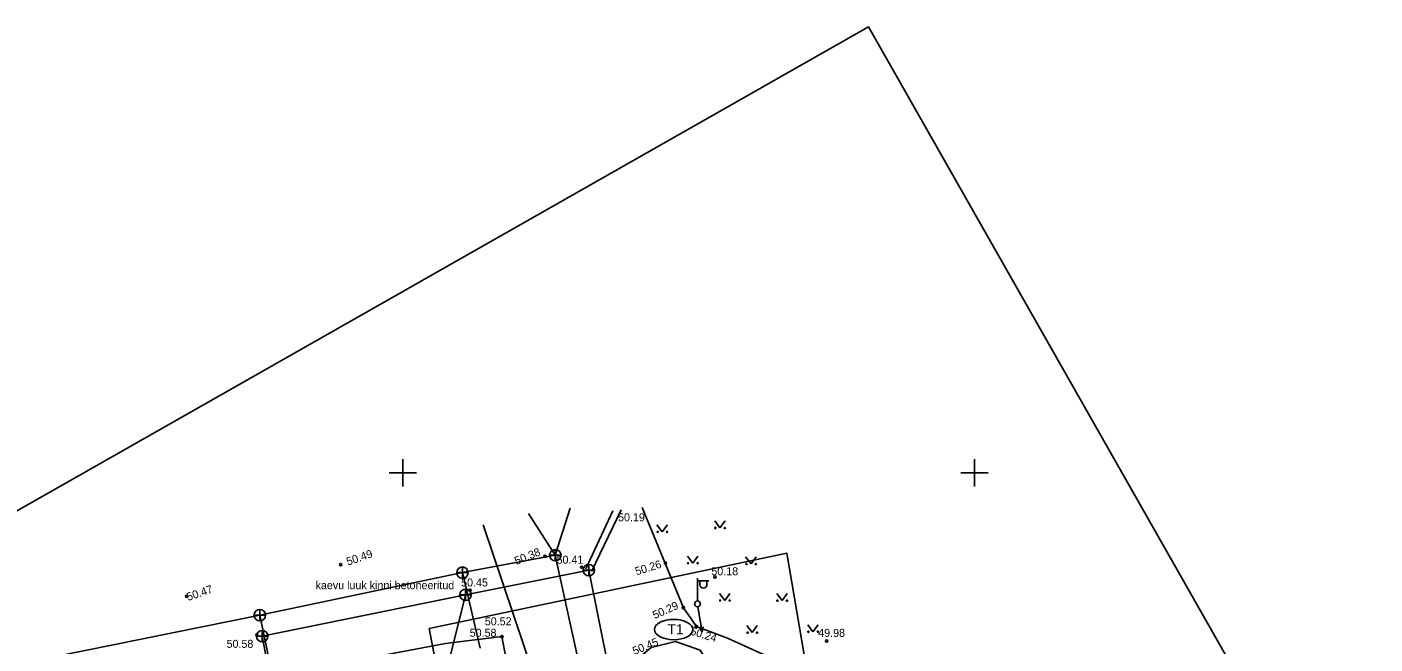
# Model space of a CAD drawing. Extents: x 641385 to 641893, y 6455477 to 6456239.
# Drawn here: x 641467.1 to 641585, y 6456185 to 6456239 of the extents above; entities that cross this region are included whole.
import ezdxf

# ---------------------------------------------------------------- set-up
doc = ezdxf.new("R2010")
doc.units = 0
for name, color, linetype in [('HALJASTUS', 7, 'Continuous'), ('HOONEDET', 7, 'Continuous'), ('KAEVU_NR', 7, 'Continuous'), ('KKAEV', 7, 'Continuous'), ('KORGUS', 7, 'Continuous'), ('KTRASS', 7, 'Continuous'), ('MOOTPIIR', 7, 'Continuous'), ('MPOHULIIN', 7, 'Continuous'), ('POST', 7, 'Continuous'), ('TEE', 7, 'Continuous'), ('VORK', 7, 'Continuous'), ('VORMISTUS', 7, 'Continuous'), ('VTRASS', 7, 'Continuous')]:
    doc.layers.add(name, color=color, linetype=linetype)

msp = doc.modelspace()

# ---------------------------------------------------------------- linework, layer by layer
at = {"layer": 'HALJASTUS'}
for p, q in [((641522.22, 6456195.45), (641522.68, 6456194.84)), ((641522.68, 6456194.84), (641523.13, 6456195.45)), ((641527.27, 6456195.79), (641527.73, 6456195.18)), ((641527.73, 6456195.18), (641528.18, 6456195.79)), ((641524.89, 6456192.71), (641525.35, 6456192.1)), ((641525.35, 6456192.1), (641525.8, 6456192.71)), ((641529.98, 6456192.64), (641530.45, 6456192.03)), ((641530.45, 6456192.03), (641530.89, 6456192.64)), ((641527.69, 6456189.44), (641528.15, 6456188.83)), ((641528.15, 6456188.83), (641528.6, 6456189.44)), ((641532.7, 6456189.43), (641533.17, 6456188.82)), ((641533.17, 6456188.82), (641533.61, 6456189.43)), ((641530.09, 6456186.63), (641530.55, 6456186.02)), ((641530.55, 6456186.02), (641531, 6456186.63)), ((641535.41, 6456186.71), (641535.87, 6456186.1)), ((641535.87, 6456186.1), (641536.31, 6456186.71))]:
    msp.add_line(p, q, dxfattribs=at)
for centre in [(641522.28, 6456194.84), (641523.11, 6456194.84), (641527.33, 6456195.18), (641528.16, 6456195.18), (641524.95, 6456192.1), (641525.78, 6456192.1), (641530.05, 6456192.03), (641530.87, 6456192.03), (641527.75, 6456188.83), (641528.58, 6456188.83), (641532.76, 6456188.82), (641533.59, 6456188.82), (641530.15, 6456186.02), (641530.98, 6456186.02), (641535.47, 6456186.1), (641536.3, 6456186.1)]:
    msp.add_circle(centre, 0.055, dxfattribs=at)
at = {"layer": 'HOONEDET'}
msp.add_lwpolyline([(641496.26, 6456183.63), (641496.61, 6456183.74), (641503.72, 6456185.06), (641508.66, 6456185.67), (641509.78, 6456179.72), (641508.66, 6456179.58)], dxfattribs=at)
at = {"layer": 'KAEVU_NR'}
msp.add_ellipse((641523.68, 6456186.29), major_axis=(1.68, -0.01), ratio=0.531431, dxfattribs=at)
at = {"layer": 'KKAEV'}
for p, q in [((641512.83, 6456192.79), (641513.83, 6456192.79)), ((641513.33, 6456192.29), (641513.33, 6456193.29)), ((641504.7, 6456191.27), (641505.7, 6456191.27)), ((641505.2, 6456190.77), (641505.2, 6456191.77)), ((641515.76, 6456191.49), (641516.76, 6456191.49)), ((641516.26, 6456190.99), (641516.26, 6456191.99)), ((641504.98, 6456189.33), (641505.98, 6456189.33)), ((641505.48, 6456188.83), (641505.48, 6456189.83)), ((641487.48, 6456187.05), (641487.48, 6456188.05)), ((641486.98, 6456187.55), (641487.98, 6456187.55)), ((641487.19, 6456185.71), (641488.19, 6456185.71)), ((641487.69, 6456185.21), (641487.69, 6456186.21))]:
    msp.add_line(p, q, dxfattribs=at)
for centre in [(641513.33, 6456192.79), (641505.2, 6456191.27), (641516.26, 6456191.49), (641505.48, 6456189.33), (641487.48, 6456187.55), (641487.69, 6456185.71)]:
    msp.add_circle(centre, 0.5, dxfattribs=at)
at = {"layer": 'KORGUS'}
for centre in [(641512.42, 6456192.7), (641494.55, 6456191.98), (641515.62, 6456191.75), (641522.97, 6456192.12), (641527.29, 6456190.9), (641481.08, 6456189.2), (641505.87, 6456189.72), (641524.54, 6456188.2), (641525.67, 6456186.55), (641487.22, 6456185.81), (641508.66, 6456185.67), (641537.07, 6456185.3)]:
    msp.add_circle(centre, 0.1, dxfattribs=at)
at = {"layer": 'KTRASS'}
for p, q in [((641516.26, 6456191.49), (641505.48, 6456189.33)), ((641519.29, 6456176.41), (641516.26, 6456191.49)), ((641505.48, 6456189.33), (641487.69, 6456185.71)), ((641505.48, 6456189.33), (641504.16, 6456184.05)), ((641487.69, 6456185.71), (641488.62, 6456180.79))]:
    msp.add_line(p, q, dxfattribs=at)
for points in [[(641505.2, 6456191.27), (641513.33, 6456192.79), (641510.99, 6456196.45)], [(641513.33, 6456192.79), (641514.64, 6456196.91)], [(641518.35, 6456196.69), (641515.99, 6456191.61)], [(641519.08, 6456196.77), (641516.49, 6456191.37)], [(641513.33, 6456192.79), (641520.79, 6456158.78), (641522.95, 6456146.62), (641509.47, 6456144.52), (641500.36, 6456143.03)], [(641487.48, 6456187.55), (641505.2, 6456191.27), (641506.77, 6456184.67)], [(641469.47, 6456183.9), (641487.48, 6456187.55), (641488.89, 6456180.84)]]:
    msp.add_lwpolyline(points, dxfattribs=at)
at = {"layer": 'MOOTPIIR'}
msp.add_lwpolyline([(641502.29, 6456186.38), (641505.59, 6456169.16), (641519.15, 6456171.94), (641526.79, 6456118.54), (641535.48, 6456068.63), (641550.6, 6456032.1), (641572.67, 6455986.19), (641583.96, 6455982.88), (641605.51, 6455991.58), (641619.59, 6455970.88), (641636.62, 6455976.1), (641618.02, 6456017.15), (641594.22, 6456006.54), (641575.1, 6456028.45), (641553.9, 6456077.15), (641542.78, 6456139.07), (641533.57, 6456192.98), (641502.29, 6456186.38)], dxfattribs=at)
at = {"layer": 'MPOHULIIN'}
for p, q in [((641525.76, 6456188.54), (641525.76, 6456188.54)), ((641525.8, 6456188.29), (641526.17, 6456186.07)), ((641526.17, 6456186.07), (641526.25, 6456186.54)), ((641526.17, 6456186.07), (641525.95, 6456186.49))]:
    msp.add_line(p, q, dxfattribs=at)
at = {"layer": 'POST'}
for p, q in [((641525.76, 6456188.79), (641525.76, 6456190.79)), ((641525.76, 6456190.54), (641526.76, 6456190.54)), ((641525.98, 6456190.22), (641525.98, 6456190.54)), ((641526.59, 6456190.22), (641526.59, 6456190.54)), ((641525.76, 6456188.54), (641525.76, 6456188.54))]:
    msp.add_line(p, q, dxfattribs=at)
msp.add_circle((641525.76, 6456188.54), 0.25, dxfattribs=at)
msp.add_arc((641526.29, 6456190.22), 0.306, 180, 0, dxfattribs=at)
at = {"layer": 'TEE'}
for points in [[(641520.93, 6456196.97), (641524.54, 6456188.2), (641525.67, 6456186.55), (641528.4, 6456185.55), (641536.51, 6456181.87)], [(641535.93, 6456178.69), (641527.37, 6456182.28), (641525.99, 6456184.49), (641523.85, 6456185.23), (641521.72, 6456184.71), (641521, 6456184.12), (641522.68, 6456177.22), (641524.05, 6456168.07), (641526.19, 6456155.8), (641527.94, 6456146.03), (641528.44, 6456142.11), (641528.91, 6456139.28), (641529.8, 6456133.96), (641530.28, 6456128.29), (641523.04, 6456122.25), (641516.72, 6456114.6), (641516.45, 6456113.57), (641516.58, 6456111.66), (641516.99, 6456105.48), (641517.68, 6456098.72), (641517.08, 6456091.69)]]:
    msp.add_lwpolyline(points, dxfattribs=at)
at = {"layer": 'VORK'}
for p, q in [((641500, 6456201.2), (641500, 6456198.8)), ((641550, 6456201.2), (641550, 6456198.8)), ((641498.8, 6456200), (641501.2, 6456200)), ((641548.8, 6456200), (641551.2, 6456200))]:
    msp.add_line(p, q, dxfattribs=at)
at = {"layer": 'VORMISTUS'}
msp.add_lwpolyline([(641515.35, 6456000.31), (641419, 6456169.85), (641540.72, 6456239.02), (641637.06, 6456069.49), (641515.35, 6456000.31)], dxfattribs=at)
at = {"layer": 'VTRASS'}
msp.add_lwpolyline([(641507.03, 6456195.46), (641511.47, 6456182.22), (641513.87, 6456177.4)], dxfattribs=at)

# ---------------------------------------------------------------- texts
at = {"layer": 'KAEVU_NR'}
msp.add_text('T1', height=0.9, dxfattribs=at).set_placement((641523.14, 6456185.86))
at = {"layer": 'KKAEV'}
msp.add_text('kaevu luuk kinni betoneeritud', height=0.7, dxfattribs=at).set_placement((641492.36, 6456189.82))
at = {"layer": 'KORGUS'}
for s, p in [(' 50.19', (641518.56, 6456195.76)), (' 50.41', (641513.18, 6456192.05)), (' 50.18', (641526.72, 6456191.04)), (' 50.45', (641504.83, 6456190.06)), (' 50.52', (641506.9, 6456186.66)), (' 50.58', (641484.31, 6456184.69)), (' 50.58', (641505.58, 6456185.66)), (' 49.98', (641536.07, 6456185.65))]:
    msp.add_text(s, height=0.7, dxfattribs=at).set_placement(p)
for s, rotation, p in [(' 50.49', 19.0375, (641494.95, 6456191.8)), (' 50.38', 22.2137, (641509.69, 6456191.84)), (' 50.26', 17.2581, (641520.19, 6456190.95)), (' 50.47', 19.0375, (641480.97, 6456188.7)), (' 50.29', 23.9633, (641521.79, 6456187.09)), (' 50.24', 342.9713, (641524.84, 6456185.94)), (' 50.45', 22.7498, (641520.02, 6456183.95))]:
    msp.add_text(s, height=0.7, rotation=rotation, dxfattribs=at).set_placement(p)

doc.saveas('drawing.dxf')
